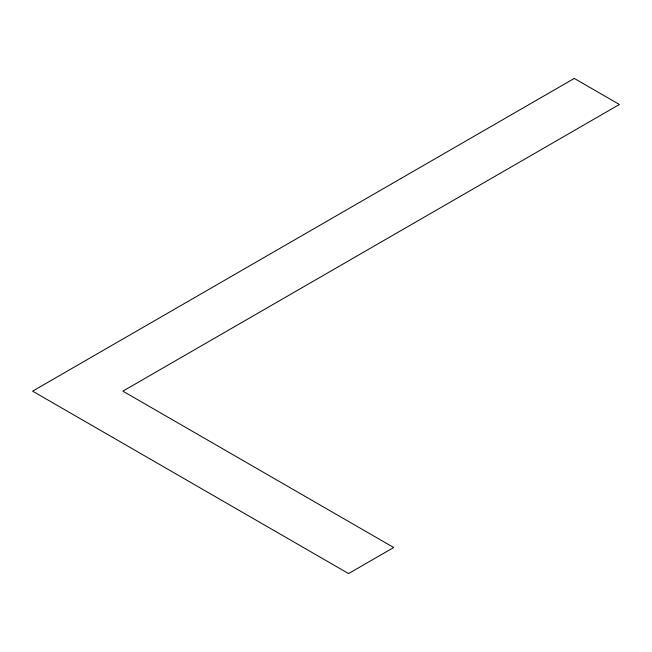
<?xml version="1.0" encoding="UTF-8"?>
<svg xmlns="http://www.w3.org/2000/svg" width="652" height="652" viewBox="0 0 652 652"><rect width="100%" height="100%" fill="white"/><g stroke="black" fill="none" stroke-linecap="round" stroke-linejoin="round"><path stroke-width="0.98" d="M574.265 78.427L32.6 391.151L348.567 573.573L393.71 547.517L122.878 391.151L619.4 104.483L574.265 78.427"/></g></svg>
